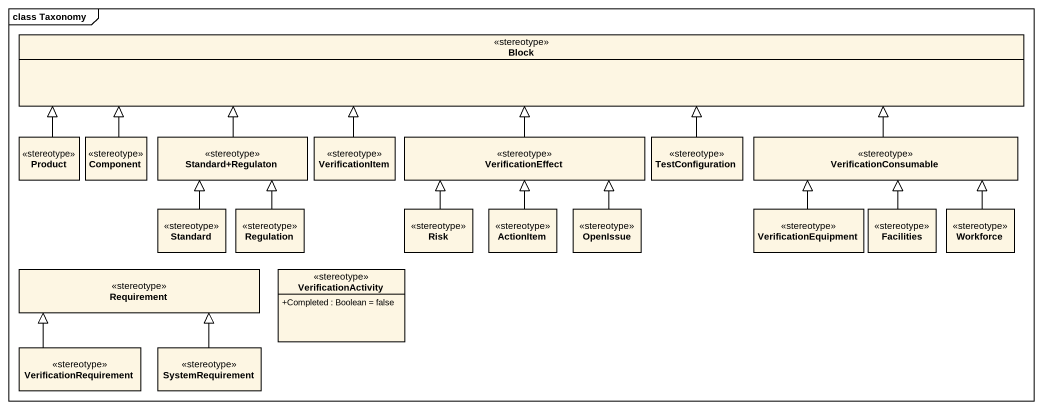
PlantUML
@startuml
mainframe class Taxonomy
hide circle
hide empty members
skinparam classAttributeIconSize 0
class Block <<stereotype>>
class Product <<stereotype>>
class "Component" as Component_ <<stereotype>>
class "Standard+Regulaton" as Standard_Regulaton <<stereotype>>
class VerificationItem <<stereotype>>
class VerificationEffect <<stereotype>>
class TestConfiguration <<stereotype>>
class VerificationConsumable <<stereotype>>
class Standard <<stereotype>>
class Regulation <<stereotype>>
class Risk <<stereotype>>
class ActionItem <<stereotype>>
class OpenIssue <<stereotype>>
class VerificationEquipment <<stereotype>>
class Facilities <<stereotype>>
class Workforce <<stereotype>>
class Requirement <<stereotype>>
class VerificationActivity <<stereotype>> {
  +Completed : Boolean = false
}
class VerificationRequirement <<stereotype>>
class SystemRequirement <<stereotype>>
Product -right-|> Block
Component_ -right-|> Block
Standard_Regulaton -right-|> Block
VerificationItem -right-|> Block
VerificationEffect -up-|> Block
TestConfiguration -left-|> Block
VerificationConsumable -left-|> Block
Standard -up-|> Standard_Regulaton
Regulation -up-|> Standard_Regulaton
Risk -up-|> VerificationEffect
ActionItem -up-|> VerificationEffect
OpenIssue -up-|> VerificationEffect
VerificationEquipment -up-|> VerificationConsumable
Facilities -up-|> VerificationConsumable
Workforce -up-|> VerificationConsumable
VerificationRequirement -up-|> Requirement
SystemRequirement -up-|> Requirement
@enduml
